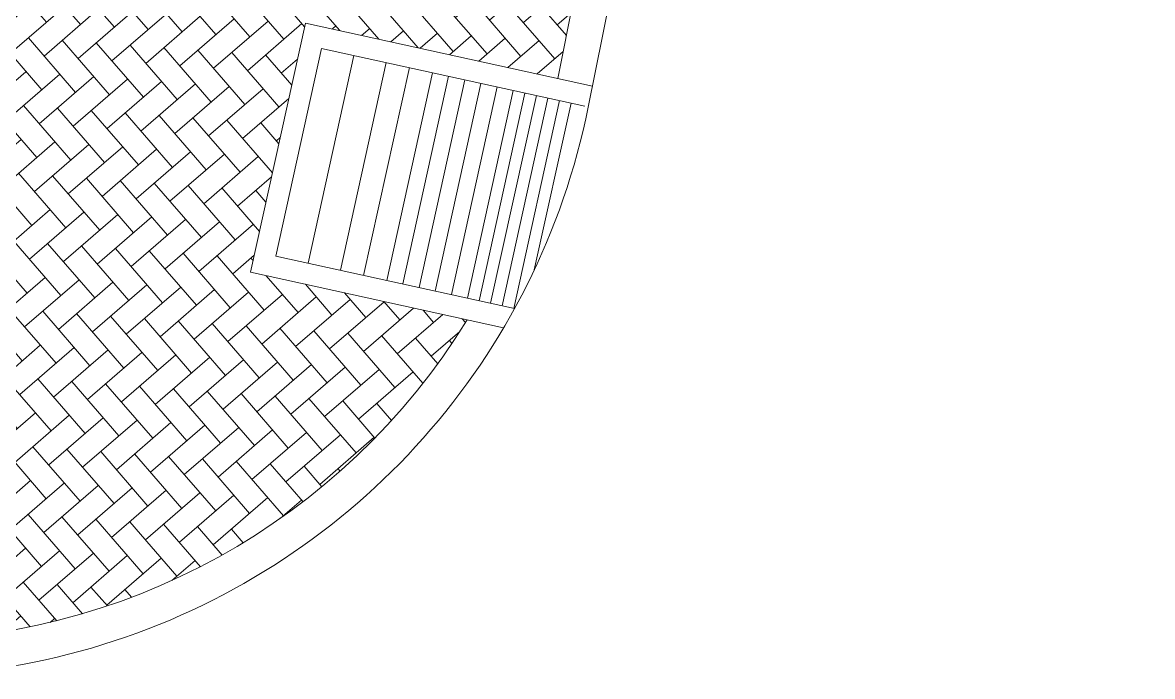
# Model space of a CAD drawing. Header units: metres. Extents: x 12093 to 20303, y 514 to 1412.
# Drawn here: x 19831.804 to 19836.583, y 700.588 to 703.355 of the extents above; entities that cross this region are included whole.
import ezdxf

# ---------------------------------------------------------------- set-up
doc = ezdxf.new("R2010")
doc.units = ezdxf.units.M
doc.linetypes.add('ACAD_ISO04W100', pattern=[30, 24, -3, 0, -3])
for name, color, linetype, lineweight in [('corte vias', 21, 'ACAD_ISO04W100', 50), ('MANZANAS-ORIGINALES', 147, 'Continuous', 9), ('text.-piso', 35, 'Continuous', 5)]:
    doc.layers.add(name, color=color, linetype=linetype, lineweight=lineweight)

msp = doc.modelspace()

# ---------------------------------------------------------------- hatches: boundary and pattern name
at = {"layer": 'text.-piso', "ltscale": 5}
h = msp.add_hatch(dxfattribs=at)
h.set_pattern_fill('AR-HBONE', color=256, scale=0.001, angle=85.8762252, style=0)
h.paths.add_polyline_path([(19830.6958, 704.6105), (19828.6416, 705.0476), (19828.4891, 704.2891), (19829.5457, 704.078), (19829.3342, 703.019), (19828.4311, 703.1994, 0.268319), (19830.1833, 700.9468), (19830.3962, 702.006), (19831.4354, 701.7971), (19831.2225, 700.7379, 0.263759), (19833.684, 702.0968), (19832.7683, 702.2982), (19833.0004, 703.353), (19834.0678, 703.1182), (19834.2172, 703.8612), (19832.163, 704.2983), (19832.2014, 704.4893), (19830.7354, 704.8077)])

# ---------------------------------------------------------------- linework, layer by layer
at = {"layer": 'corte vias', "lineweight": 20}
for p, q in [((19833.0004, 703.353), (19832.7683, 702.2982)), ((19834.2143, 703.0859), (19833.0004, 703.353)), ((19832.7683, 702.2982), (19833.8386, 702.0628))]:
    msp.add_line(p, q, dxfattribs=at)
at = {"layer": 'MANZANAS-ORIGINALES'}
for p, q in [((19840.8753, 736.2132), (19834.1963, 702.9966)), ((19834.2172, 703.8612), (19834.0678, 703.1182)), ((19833.0689, 703.2458), (19832.8755, 702.3668)), ((19833.0689, 703.2458), (19832.8755, 702.3668)), ((19833.2056, 703.2157), (19833.0123, 702.3367)), ((19833.0689, 703.2458), (19834.1815, 703.001)), ((19833.3424, 703.1856), (19833.149, 702.3066)), ((19833.44, 703.1641), (19833.2467, 702.2851)), ((19833.5377, 703.1426), (19833.3443, 702.2637)), ((19833.6061, 703.1276), (19833.4127, 702.2486)), ((19833.6744, 703.1126), (19833.481, 702.2336)), ((19833.7428, 703.0975), (19833.5494, 702.2185)), ((19833.8112, 703.0825), (19833.6178, 702.2035)), ((19833.8795, 703.0674), (19833.6861, 702.1885)), ((19833.9284, 703.0567), (19833.735, 702.1777)), ((19833.9772, 703.0459), (19833.7838, 702.167)), ((19834.026, 703.0352), (19833.8326, 702.1562)), ((19834.0749, 703.0245), (19833.8815, 702.1455)), ((19834.1237, 703.0137), (19833.9684, 702.308)), ((19832.8755, 702.3668), (19833.8852, 702.1447))]:
    msp.add_line(p, q, dxfattribs=at)
for radius, start, end in [(3.0004, 167.3449, 348.6309), (2.8504, 269.3496, 328.4526)]:
    msp.add_arc((19831.2548, 703.5881), radius, start, end, dxfattribs=at)

doc.saveas('drawing.dxf')
